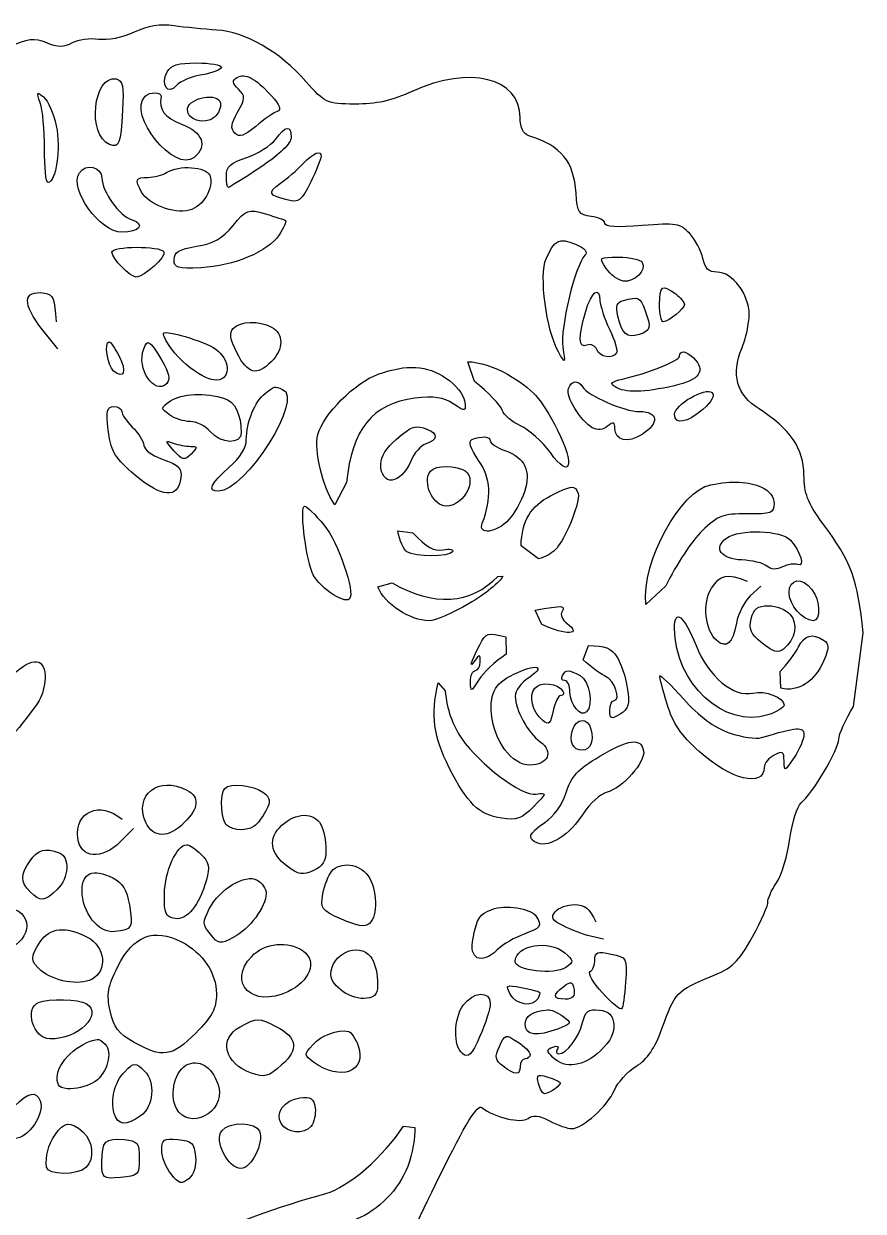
# Model space of a CAD drawing. Header units: millimetres. Extents: x 12 to 319, y 5 to 447.
# Drawn here: x 212.87 to 245.32, y 222.13 to 268.01 of the extents above; entities that cross this region are included whole.
import ezdxf

# ---------------------------------------------------------------- set-up
doc = ezdxf.new("R2010")
doc.units = ezdxf.units.MM
doc.layers.add('Layer 01', color=12, linetype='Continuous', true_color=0xc80000)

msp = doc.modelspace()

# ---------------------------------------------------------------- linework, layer by layer
at = {"layer": 'Layer 01'}
for p, q in [((214.185, 255.45), (213.596, 256.191)), ((230.292, 254.193), (230.033, 254.955)), ((225.35, 250.285), (224.891, 249.42)), ((227.325, 248.422), (227.909, 248.344)), ((232.763, 247.336), (232.09, 247.845)), ((226.557, 246.251), (227.11, 246.411)), ((231.192, 246.662), (231.389, 246.666)), ((237.684, 246.301), (236.907, 245.58)), ((241.352, 246.283), (240.946, 245.905)), ((232.896, 244.8), (232.634, 245.35)), ((231.501, 244.323), (231.512, 243.651)), ((244.942, 241.636), (245.316, 244.477)), ((234.497, 243.437), (234.704, 243.987)), ((242.134, 242.34), (242.109, 242.987)), ((228.882, 242.544), (229.16, 242.239)), ((217.12, 236.921), (216.599, 236.401)), ((235.279, 232.639), (234.774, 232.76)), ((227.547, 225.419), (227.981, 225.362))]:
    msp.add_line(p, q, dxfattribs=at)
for points in [[(218.684, 267.936), (218.144, 268.015), (217.682, 267.94), (217.137, 267.686)], [(217.137, 267.686), (216.68, 267.474), (216.113, 267.36), (215.764, 267.412)], [(220.326, 267.772), (219.846, 267.801), (219.107, 267.875), (218.684, 267.936)], [(223.776, 265.788), (222.767, 266.935), (221.428, 267.705), (220.326, 267.772)], [(213.759, 267.277), (213.28, 267.476), (213.056, 267.447), (212.204, 267.081)], [(214.744, 267.272), (214.417, 267.097), (214.191, 267.098), (213.759, 267.277)], [(215.764, 267.412), (215.436, 267.46), (214.977, 267.397), (214.744, 267.272)], [(218.774, 265.627), (218.444, 265.229), (218.151, 265.659), (218.415, 266.153)], [(218.415, 266.153), (218.556, 266.416), (218.833, 266.5), (219.557, 266.5)], [(219.557, 266.5), (220.082, 266.5), (220.512, 266.424), (220.512, 266.332)], [(220.512, 266.332), (220.512, 266.24), (220.177, 266.111), (219.767, 266.045)], [(232.057, 264.386), (232.057, 265.926), (230.091, 266.411), (227.907, 265.411)], [(216.19, 263.349), (215.308, 263.687), (215.554, 266.054), (216.453, 265.88)], [(216.453, 265.88), (216.702, 265.832), (216.747, 265.604), (216.692, 264.669)], [(219.767, 266.045), (219.358, 265.98), (218.911, 265.791), (218.774, 265.627)], [(221.17, 265.484), (220.933, 265.721), (220.921, 265.819), (221.113, 265.937)], [(221.113, 265.937), (221.418, 266.126), (221.817, 265.916), (222.436, 265.24)], [(225.665, 264.91), (224.578, 264.92), (224.515, 264.949), (223.776, 265.788)], [(213.509, 264.959), (213.357, 265.382), (213.372, 265.409), (213.64, 265.187)], [(219.459, 262.848), (218.7, 262.219), (216.86, 264.516), (217.561, 265.217)], [(217.561, 265.217), (217.736, 265.392), (218.208, 265.38), (218.18, 265.201)], [(219.204, 264.735), (219.29, 265.181), (220.395, 265.366), (220.473, 264.948)], [(221.138, 264.598), (221.442, 265.129), (221.445, 265.209), (221.17, 265.484)], [(222.436, 265.24), (222.774, 264.871), (222.844, 264.689), (222.669, 264.627)], [(227.907, 265.411), (227.086, 265.035), (226.49, 264.902), (225.665, 264.91)], [(213.675, 263.181), (213.678, 263.895), (213.604, 264.695), (213.509, 264.959)], [(213.64, 265.187), (213.807, 265.048), (214.027, 264.544), (214.129, 264.066)], [(218.18, 265.201), (218.097, 264.673), (218.297, 264.405), (218.972, 264.139)], [(220.473, 264.948), (220.505, 264.778), (220.4, 264.53), (220.242, 264.399)], [(216.692, 264.669), (216.614, 263.348), (216.56, 263.207), (216.19, 263.349)], [(220.242, 264.399), (219.859, 264.081), (219.124, 264.319), (219.204, 264.735)], [(221.031, 263.788), (220.855, 263.963), (220.88, 264.149), (221.138, 264.598)], [(222.669, 264.627), (222.533, 264.579), (222.16, 264.319), (221.84, 264.049)], [(232.394, 263.686), (232.169, 263.758), (232.057, 263.991), (232.057, 264.386)], [(214.129, 264.066), (214.312, 263.211), (214.118, 261.882), (213.81, 261.882)], [(218.972, 264.139), (219.794, 263.817), (219.992, 263.291), (219.459, 262.848)], [(221.84, 264.049), (221.392, 263.673), (221.206, 263.612), (221.031, 263.788)], [(222.599, 263.548), (222.99, 264.087), (223.206, 264.116), (223.206, 263.63)], [(221.493, 262.85), (221.927, 262.993), (222.425, 263.308), (222.599, 263.548)], [(223.206, 263.63), (223.206, 263.392), (222.787, 262.981), (222.029, 262.475)], [(234.215, 261.468), (234.129, 262.71), (233.66, 263.281), (232.394, 263.686)], [(213.81, 261.882), (213.732, 261.882), (213.672, 262.466), (213.675, 263.181)], [(223.662, 262.6), (224.084, 263.043), (224.36, 263.154), (224.36, 262.88)], [(215.021, 262.256), (215.255, 262.634), (215.894, 262.487), (215.894, 262.056)], [(218.395, 262.267), (218.861, 262.568), (219.932, 262.498), (220.062, 262.158)], [(220.704, 262.14), (220.704, 262.496), (220.868, 262.644), (221.493, 262.85)], [(222.029, 262.475), (221.382, 262.043), (220.819, 261.689), (220.779, 261.689)], [(222.797, 261.853), (223.048, 262.028), (223.437, 262.364), (223.662, 262.6)], [(224.36, 262.88), (224.36, 262.794), (224.181, 262.353), (223.962, 261.9)], [(216.669, 259.958), (215.81, 259.958), (214.623, 261.612), (215.021, 262.256)], [(215.894, 262.056), (215.894, 261.531), (216.568, 260.591), (217.056, 260.436)], [(217.426, 261.511), (217.16, 262.007), (217.189, 262.074), (217.674, 262.077)], [(217.674, 262.077), (217.912, 262.079), (218.236, 262.164), (218.395, 262.267)], [(220.062, 262.158), (220.243, 261.686), (219.804, 260.943), (219.264, 260.807)], [(220.779, 261.689), (220.738, 261.689), (220.704, 261.892), (220.704, 262.14)], [(223.049, 261.206), (222.319, 261.39), (222.278, 261.493), (222.797, 261.853)], [(223.962, 261.9), (223.604, 261.159), (223.513, 261.09), (223.049, 261.206)], [(219.264, 260.807), (218.669, 260.658), (217.68, 261.036), (217.426, 261.511)], [(234.8, 260.57), (234.326, 260.625), (234.267, 260.716), (234.215, 261.468)], [(220.96, 260.216), (221.48, 260.845), (221.536, 260.865), (222.211, 260.669)], [(222.211, 260.669), (222.599, 260.555), (222.95, 260.438), (222.991, 260.409)], [(217.056, 260.436), (217.586, 260.268), (217.335, 259.958), (216.669, 259.958)], [(219.55, 259.416), (220.206, 259.523), (220.547, 259.717), (220.96, 260.216)], [(222.991, 260.409), (223.032, 260.379), (222.918, 260.13), (222.738, 259.855)], [(235.328, 260.301), (235.328, 260.416), (235.091, 260.537), (234.8, 260.57)], [(236.766, 260.215), (235.789, 260.133), (235.328, 260.16), (235.328, 260.301)], [(238.608, 259.907), (238.237, 260.302), (238.09, 260.327), (236.766, 260.215)], [(222.738, 259.855), (222.311, 259.203), (221.004, 258.655), (219.714, 258.587)], [(233.06, 258.932), (233.388, 259.676), (233.561, 259.762), (234.199, 259.493)], [(239.118, 258.947), (239.059, 259.239), (238.829, 259.67), (238.608, 259.907)], [(216.279, 259.188), (216.279, 259.43), (218.141, 259.444), (218.289, 259.203)], [(218.684, 258.903), (218.684, 259.193), (218.872, 259.304), (219.55, 259.416)], [(234.199, 259.493), (234.569, 259.338), (234.685, 259.199), (234.553, 259.068)], [(217.215, 258.226), (216.985, 258.226), (216.279, 258.952), (216.279, 259.188)], [(218.289, 259.203), (218.4, 259.024), (217.522, 258.226), (217.215, 258.226)], [(219.714, 258.587), (218.806, 258.539), (218.684, 258.576), (218.684, 258.903)], [(233.533, 255.34), (233.064, 256.165), (232.783, 258.301), (233.06, 258.932)], [(234.553, 259.068), (234.191, 258.705), (233.593, 256.227), (233.702, 255.533)], [(235.375, 258.563), (235.094, 258.988), (235.103, 258.996), (235.871, 258.996)], [(235.871, 258.996), (236.3, 258.996), (236.708, 258.905), (236.776, 258.795)], [(236.776, 258.795), (236.964, 258.491), (236.471, 258.007), (236.04, 258.072)], [(239.668, 258.418), (239.339, 258.418), (239.197, 258.554), (239.118, 258.947)], [(236.04, 258.072), (235.832, 258.104), (235.532, 258.325), (235.375, 258.563)], [(240.908, 256.78), (240.908, 257.559), (240.258, 258.418), (239.668, 258.418)], [(234.589, 256.905), (234.819, 257.674), (235.131, 257.903), (235.142, 257.312)], [(237.445, 257.168), (237.445, 257.897), (237.552, 257.966), (238.07, 257.573)], [(213.596, 256.191), (212.8, 257.193), (212.829, 257.729), (213.673, 257.609)], [(213.673, 257.609), (214.005, 257.561), (214.075, 257.389), (214.125, 256.501)], [(236.05, 257.324), (236.646, 257.479), (236.682, 257.464), (236.872, 256.963)], [(238.07, 257.573), (238.255, 257.433), (238.407, 257.25), (238.407, 257.168)], [(235.142, 257.312), (235.146, 257.127), (235.312, 256.63), (235.511, 256.209)], [(235.834, 256.721), (235.741, 257.113), (235.793, 257.256), (236.05, 257.324)], [(236.872, 256.963), (237.138, 256.265), (237.112, 256.152), (236.656, 256.007)], [(237.589, 256.5), (237.51, 256.497), (237.445, 256.797), (237.445, 257.168)], [(238.407, 257.168), (238.407, 256.998), (237.809, 256.51), (237.589, 256.5)], [(220.969, 256.244), (221.239, 256.533), (221.958, 256.557), (222.449, 256.295)], [(234.639, 255.596), (234.302, 255.466), (234.286, 255.894), (234.589, 256.905)], [(236.656, 256.007), (236.182, 255.857), (236, 256.015), (235.834, 256.721)], [(240.622, 255.471), (240.779, 255.848), (240.908, 256.437), (240.908, 256.78)], [(218.363, 255.792), (218.186, 256.115), (218.227, 256.135), (218.81, 256.006)], [(221.117, 255.292), (220.844, 255.83), (220.807, 256.072), (220.969, 256.244)], [(222.449, 256.295), (222.929, 256.038), (222.924, 255.443), (222.436, 254.955)], [(235.511, 256.209), (235.71, 255.788), (235.832, 255.377), (235.782, 255.295)], [(216.344, 254.595), (216.107, 254.793), (215.969, 255.724), (216.177, 255.724)], [(216.177, 255.724), (216.228, 255.724), (216.397, 255.476), (216.555, 255.172)], [(217.508, 255.45), (217.661, 255.848), (217.734, 255.802), (218.194, 255.023)], [(220.528, 254.291), (220.094, 254.023), (218.86, 254.877), (218.363, 255.792)], [(218.81, 256.006), (219.163, 255.929), (219.734, 255.731), (220.078, 255.567)], [(235.017, 255.424), (234.959, 255.576), (234.789, 255.653), (234.639, 255.596)], [(216.555, 255.172), (216.867, 254.567), (216.753, 254.256), (216.344, 254.595)], [(218.4, 254.113), (217.922, 253.635), (217.217, 254.691), (217.508, 255.45)], [(220.078, 255.567), (220.694, 255.273), (220.949, 254.551), (220.528, 254.291)], [(222.436, 254.955), (221.873, 254.392), (221.527, 254.48), (221.117, 255.292)], [(233.702, 255.533), (233.805, 254.868), (233.803, 254.865), (233.533, 255.34)], [(235.782, 255.295), (235.628, 255.047), (235.13, 255.13), (235.017, 255.424)], [(236.012, 254.286), (236.989, 254.506), (238.214, 255), (238.214, 255.173)], [(238.214, 255.173), (238.214, 255.411), (238.483, 255.379), (238.753, 255.109)], [(241.288, 253.13), (240.425, 253.675), (240.201, 254.463), (240.622, 255.471)], [(218.194, 255.023), (218.491, 254.52), (218.549, 254.262), (218.4, 254.113)], [(226.573, 254.473), (227.685, 254.867), (228.447, 254.823), (229.19, 254.323)], [(230.033, 254.955), (230.438, 254.955), (231.088, 254.75), (231.561, 254.472)], [(238.753, 255.109), (239.251, 254.611), (239.007, 254.256), (238.007, 254.026)], [(224.241, 252.144), (224.435, 252.914), (225.679, 254.157), (226.573, 254.473)], [(229.19, 254.323), (229.55, 254.081), (229.873, 253.685), (229.908, 253.442)], [(231.561, 254.472), (232.578, 253.876), (232.838, 253.587), (233.499, 252.309)], [(233.922, 253.924), (234.041, 254.233), (234.295, 254.264), (234.464, 253.99)], [(235.723, 253.982), (235.508, 254.119), (235.573, 254.188), (236.012, 254.286)], [(218.545, 253.441), (218.955, 253.728), (219.912, 253.772), (220.635, 253.537)], [(222.873, 253.887), (223.723, 253.561), (221.446, 249.952), (220.39, 249.952)], [(222.203, 253.73), (222.598, 254.03), (222.536, 254.016), (222.873, 253.887)], [(231.366, 253.086), (231.306, 253.276), (230.823, 253.774), (230.292, 254.193)], [(234.844, 252.405), (234.389, 252.659), (233.806, 253.621), (233.922, 253.924)], [(234.464, 253.99), (234.683, 253.635), (236.072, 253.031), (236.667, 253.031)], [(238.007, 254.026), (236.842, 253.757), (236.102, 253.743), (235.723, 253.982)], [(238.022, 252.917), (238.022, 253.291), (239.219, 253.991), (239.465, 253.761)], [(239.465, 253.761), (239.59, 253.644), (239.469, 253.418), (239.118, 253.113)], [(218.5, 252.904), (218.16, 253.153), (218.162, 253.173), (218.545, 253.441)], [(220.635, 253.537), (221.033, 253.407), (221.273, 252.914), (221.279, 252.213)], [(221.474, 251.943), (221.474, 252.611), (221.808, 253.43), (222.203, 253.73)], [(227.984, 253.544), (226.359, 253.351), (225.533, 252.33), (225.35, 250.285)], [(229.469, 253.331), (229.085, 253.582), (228.733, 253.632), (227.984, 253.544)], [(229.908, 253.442), (229.97, 253.01), (229.961, 253.008), (229.469, 253.331)], [(216.139, 252.309), (216.054, 253.068), (216.089, 253.223), (216.35, 253.223)], [(216.35, 253.223), (216.522, 253.223), (216.663, 253.136), (216.663, 253.031)], [(216.663, 253.031), (216.663, 252.925), (216.846, 252.656), (217.068, 252.433)], [(219.3, 252.646), (219.054, 252.646), (218.695, 252.762), (218.5, 252.904)], [(232.07, 252.478), (231.743, 252.623), (231.426, 252.897), (231.366, 253.086)], [(236.667, 253.031), (237.395, 253.031), (237.448, 252.59), (236.773, 252.148)], [(239.118, 253.113), (238.516, 252.593), (238.022, 252.504), (238.022, 252.917)], [(243.025, 250.58), (243.025, 251.586), (242.49, 252.371), (241.288, 253.13)], [(217.068, 252.433), (217.291, 252.211), (217.493, 251.891), (217.518, 251.723)], [(220.075, 252.261), (219.894, 252.473), (219.545, 252.646), (219.3, 252.646)], [(227.261, 251.955), (227.891, 252.485), (228.003, 252.52), (228.481, 252.337)], [(233.224, 251.444), (232.916, 251.868), (232.397, 252.334), (232.07, 252.478)], [(235.434, 252.462), (235.255, 252.313), (235.045, 252.292), (234.844, 252.405)], [(235.713, 252.375), (235.713, 252.631), (235.658, 252.648), (235.434, 252.462)], [(236.773, 252.148), (236.228, 251.791), (235.713, 251.902), (235.713, 252.375)], [(217.029, 250.696), (216.37, 251.282), (216.225, 251.543), (216.139, 252.309)], [(218.671, 251.518), (218.323, 251.914), (218.322, 251.933), (218.651, 251.813)], [(221.279, 252.213), (221.283, 251.743), (220.492, 251.775), (220.075, 252.261)], [(220.8, 250.862), (221.234, 251.246), (221.474, 251.631), (221.474, 251.943)], [(224.891, 249.42), (224.411, 250.155), (224.085, 251.521), (224.241, 252.144)], [(226.669, 251.004), (226.669, 251.274), (226.909, 251.659), (227.261, 251.955)], [(228.481, 252.337), (228.893, 252.179), (228.865, 251.927), (228.422, 251.786)], [(230.451, 251.143), (230.125, 251.621), (230.042, 251.883), (230.194, 251.946)], [(230.194, 251.946), (230.576, 252.101), (230.902, 252.078), (230.902, 251.895)], [(233.499, 252.309), (234.197, 250.961), (234.006, 250.363), (233.224, 251.444)], [(217.518, 251.723), (217.542, 251.556), (217.83, 251.326), (218.158, 251.214)], [(218.651, 251.813), (218.845, 251.742), (219.145, 251.684), (219.318, 251.684)], [(219.338, 251.389), (219.073, 251.125), (219.005, 251.138), (218.671, 251.518)], [(219.318, 251.684), (219.6, 251.684), (219.602, 251.654), (219.338, 251.389)], [(228.422, 251.786), (228.221, 251.723), (227.954, 251.42), (227.827, 251.114)], [(230.902, 251.895), (230.902, 251.799), (231.156, 251.633), (231.465, 251.525)], [(231.465, 251.525), (232.244, 251.254), (232.49, 250.731), (232.219, 249.923)], [(218.158, 251.214), (218.946, 250.944), (219.04, 250.825), (218.902, 250.276)], [(227.827, 251.114), (227.446, 250.194), (226.669, 250.12), (226.669, 251.004)], [(228.523, 250.624), (228.637, 250.92), (229.283, 251.006), (229.828, 250.797)], [(230.594, 248.718), (230.97, 249.7), (230.927, 250.444), (230.451, 251.143)], [(218.902, 250.276), (218.742, 249.635), (218.049, 249.791), (217.029, 250.696)], [(220.39, 249.952), (219.961, 249.952), (220.086, 250.229), (220.8, 250.862)], [(229.193, 249.375), (228.736, 249.375), (228.333, 250.127), (228.523, 250.624)], [(229.828, 250.797), (230.471, 250.55), (229.946, 249.375), (229.193, 249.375)], [(243.746, 248.718), (243.16, 249.514), (243.025, 249.864), (243.025, 250.58)], [(233.235, 249.77), (234.066, 250.195), (234.163, 250.204), (234.293, 249.863)], [(236.907, 245.58), (236.761, 247.25), (238.243, 249.974), (239.422, 250.202)], [(239.422, 250.202), (240.256, 250.363), (240.896, 250.334), (241.38, 250.113)], [(241.38, 250.113), (241.683, 249.975), (241.87, 249.733), (241.87, 249.478)], [(232.219, 249.923), (232.101, 249.568), (231.827, 249.084), (231.612, 248.845)], [(232.09, 247.845), (232.128, 248.818), (232.459, 249.373), (233.235, 249.77)], [(234.293, 249.863), (234.353, 249.709), (234.19, 249.124), (233.932, 248.565)], [(224.018, 246.816), (223.746, 247.531), (223.537, 249.376), (223.728, 249.371)], [(223.728, 249.371), (223.811, 249.369), (224.147, 249.045), (224.474, 248.65)], [(241.87, 249.478), (241.87, 249.106), (241.768, 249.067), (240.823, 249.076)], [(231.612, 248.845), (231.151, 248.336), (230.412, 248.244), (230.594, 248.718)], [(240.823, 249.076), (239.882, 249.085), (239.706, 249.018), (239.086, 248.418)], [(245.316, 244.477), (245.104, 246.545), (244.859, 247.206), (243.746, 248.718)], [(224.474, 248.65), (225.023, 247.988), (225.697, 246.029), (225.458, 245.79)], [(227.682, 247.607), (227.552, 247.69), (227.391, 248.057), (227.325, 248.422)], [(227.909, 248.344), (228.444, 247.779), (228.723, 247.623), (229.078, 247.691)], [(233.932, 248.565), (233.542, 247.717), (233.346, 247.511), (232.763, 247.336)], [(239.086, 248.418), (238.707, 248.05), (238.075, 247.098), (237.684, 246.301)], [(240.033, 248.141), (240.53, 248.504), (242.166, 248.449), (242.501, 248.057)], [(240.624, 247.295), (239.809, 247.326), (239.507, 247.757), (240.033, 248.141)], [(242.501, 248.057), (242.905, 247.587), (243.077, 247.015), (242.784, 247.12)], [(229.442, 247.615), (229.315, 247.409), (228.003, 247.404), (227.682, 247.607)], [(229.078, 247.691), (229.334, 247.74), (229.498, 247.706), (229.442, 247.615)], [(241.592, 247.057), (241.452, 247.173), (241.016, 247.28), (240.624, 247.295)], [(242.195, 247.026), (241.967, 246.909), (241.757, 246.92), (241.592, 247.057)], [(242.784, 247.12), (242.652, 247.167), (242.387, 247.125), (242.195, 247.026)], [(225.458, 245.79), (225.242, 245.574), (224.21, 246.308), (224.018, 246.816)], [(227.11, 246.411), (228.7, 245.489), (230.165, 245.579), (231.192, 246.662)], [(231.389, 246.666), (231.287, 246.445), (230.698, 245.969), (230.08, 245.607)], [(239.448, 246.201), (239.794, 246.729), (240.045, 246.78), (240.829, 246.482)], [(242.448, 246.037), (242.448, 246.58), (242.959, 246.646), (243.334, 246.152)], [(228.535, 244.949), (227.797, 244.95), (226.827, 245.588), (226.557, 246.251)], [(239.654, 244.182), (239.201, 244.558), (239.089, 245.653), (239.448, 246.201)], [(243.377, 244.949), (242.979, 244.949), (242.448, 245.572), (242.448, 246.037)], [(243.334, 246.152), (243.652, 245.733), (243.68, 244.949), (243.377, 244.949)], [(230.08, 245.607), (229.463, 245.245), (228.767, 244.949), (228.535, 244.949)], [(232.634, 245.35), (233.697, 245.548), (233.822, 245.543), (233.674, 245.305)], [(240.946, 245.905), (240.724, 245.698), (240.484, 245.223), (240.414, 244.851)], [(240.982, 245.025), (241.081, 245.417), (241.226, 245.526), (241.652, 245.526)], [(241.652, 245.526), (241.951, 245.526), (242.329, 245.375), (242.493, 245.19)], [(233.674, 245.305), (233.599, 245.183), (233.686, 244.975), (233.867, 244.842)], [(238.022, 244.651), (238.022, 245.446), (238.388, 245.155), (238.854, 243.989)], [(241.411, 244.08), (240.964, 244.438), (240.881, 244.621), (240.982, 245.025)], [(242.493, 245.19), (242.812, 244.827), (242.696, 244.24), (242.229, 243.853)], [(233.867, 244.842), (234.474, 244.398), (233.841, 244.37), (232.896, 244.8)], [(241.63, 241.312), (239.95, 240.764), (238.022, 242.548), (238.022, 244.651)], [(240.414, 244.851), (240.266, 244.063), (240.039, 243.863), (239.654, 244.182)], [(230.495, 244.01), (230.733, 244.482), (230.796, 244.502), (231.501, 244.323)], [(242.816, 243.939), (243.052, 244.399), (243.335, 244.474), (243.777, 244.194)], [(243.777, 244.194), (244.005, 244.05), (244.008, 243.926), (243.796, 243.413)], [(230.308, 243.41), (230.067, 243.069), (230.141, 243.307), (230.495, 244.01)], [(230.515, 243.362), (230.512, 243.652), (230.484, 243.659), (230.308, 243.41)], [(231.512, 243.651), (231.104, 243.387), (230.63, 242.943), (230.457, 242.665)], [(234.704, 243.987), (235.329, 243.987), (235.576, 243.889), (235.795, 243.554)], [(238.854, 243.989), (239.335, 242.786), (240.314, 241.968), (241.052, 242.154)], [(242.229, 243.853), (242.028, 243.687), (241.837, 243.74), (241.411, 244.08)], [(242.109, 242.987), (242.375, 243.272), (242.693, 243.701), (242.816, 243.939)], [(212.308, 242.704), (213.082, 243.538), (213.672, 243.591), (213.696, 242.829)], [(230.325, 243.025), (230.431, 243.025), (230.516, 243.176), (230.515, 243.362)], [(231.961, 242.95), (232.755, 243.296), (233.029, 243.167), (232.39, 242.747)], [(235.379, 242.78), (235.225, 242.839), (234.828, 243.135), (234.497, 243.437)], [(235.795, 243.554), (235.951, 243.316), (236.132, 242.775), (236.198, 242.351)], [(243.796, 243.413), (243.464, 242.611), (242.79, 242.176), (242.134, 242.34)], [(213.696, 242.829), (213.704, 242.566), (213.627, 242.178), (213.525, 241.967)], [(230.138, 242.592), (230.135, 242.83), (230.219, 243.025), (230.325, 243.025)], [(230.95, 241.342), (230.871, 242.194), (231.115, 242.582), (231.961, 242.95)], [(232.39, 242.747), (232.101, 242.558), (231.865, 242.236), (231.865, 242.031)], [(233.777, 242.64), (233.665, 242.64), (233.627, 242.727), (233.693, 242.832)], [(233.693, 242.832), (233.841, 243.073), (233.917, 243.073), (234.379, 242.826)], [(234.379, 242.826), (234.741, 242.632), (234.904, 241.703), (234.624, 241.423)], [(235.695, 241.87), (235.967, 241.87), (235.693, 242.66), (235.379, 242.78)], [(237.736, 241.728), (237.576, 242.268), (237.448, 242.759), (237.453, 242.819)], [(237.453, 242.819), (237.458, 242.879), (237.869, 242.477), (238.367, 241.924)], [(229.316, 239.27), (228.704, 240.481), (228.6, 241.271), (228.882, 242.544)], [(230.457, 242.665), (230.152, 242.174), (230.143, 242.172), (230.138, 242.592)], [(232.93, 241.094), (232.525, 241.431), (232.376, 242.04), (232.625, 242.341)], [(232.625, 242.341), (232.845, 242.605), (233.518, 242.538), (233.707, 242.232)], [(233.981, 242.182), (233.981, 242.434), (233.889, 242.64), (233.777, 242.64)], [(236.198, 242.351), (236.299, 241.705), (236.254, 241.543), (235.919, 241.34)], [(241.052, 242.154), (241.513, 242.269), (242.255, 241.981), (242.255, 241.686)], [(213.525, 241.967), (213.295, 241.488), (211.96, 239.902), (210.748, 238.667)], [(229.16, 242.239), (229.233, 241.507), (229.435, 240.921), (229.793, 240.404)], [(231.865, 242.031), (231.865, 241.511), (232.365, 240.599), (232.83, 240.273)], [(233.632, 242.063), (233.533, 242.063), (233.398, 241.792), (233.332, 241.462)], [(233.707, 242.232), (233.764, 242.139), (233.731, 242.063), (233.632, 242.063)], [(234.624, 241.423), (234.405, 241.204), (233.981, 241.705), (233.981, 242.182)], [(235.52, 241.484), (235.52, 241.696), (235.599, 241.87), (235.695, 241.87)], [(238.367, 241.924), (238.973, 241.251), (239.559, 240.819), (240.139, 240.616)], [(233.332, 241.462), (233.232, 240.961), (233.165, 240.9), (232.93, 241.094)], [(235.919, 241.34), (235.568, 241.126), (235.52, 241.143), (235.52, 241.484)], [(238.979, 239.891), (238.26, 240.538), (237.957, 240.985), (237.736, 241.728)], [(242.255, 241.686), (242.255, 241.592), (241.974, 241.424), (241.63, 241.312)], [(244.372, 240.366), (244.372, 240.555), (244.628, 241.127), (244.942, 241.636)], [(232.434, 239.369), (231.742, 239.369), (231.048, 240.292), (230.95, 241.342)], [(234.078, 240.718), (234.228, 241.191), (234.675, 241.22), (234.793, 240.764)], [(234.458, 239.946), (234.092, 239.946), (233.935, 240.266), (234.078, 240.718)], [(234.793, 240.764), (234.914, 240.299), (234.769, 239.946), (234.458, 239.946)], [(235.135, 239.71), (236.249, 240.374), (236.728, 240.434), (236.826, 239.921)], [(240.139, 240.616), (240.615, 240.449), (241.178, 240.366), (241.389, 240.431)], [(241.389, 240.431), (242.751, 240.85), (243.025, 240.87), (243.024, 240.551)], [(243.024, 240.551), (243.023, 240.377), (242.85, 239.975), (242.64, 239.657)], [(229.793, 240.404), (230.512, 239.368), (232.111, 238.17), (232.673, 238.249)], [(232.83, 240.273), (233.366, 239.898), (233.134, 239.369), (232.434, 239.369)], [(242.913, 237.905), (243.337, 238.238), (244.372, 239.983), (244.372, 240.366)], [(233.833, 238.309), (234.031, 238.931), (234.28, 239.2), (235.135, 239.71)], [(236.826, 239.921), (236.908, 239.496), (236.011, 238.475), (235.425, 238.328)], [(241.485, 239.277), (241.485, 238.486), (240.188, 238.804), (238.979, 239.891)], [(241.87, 239.754), (241.659, 239.64), (241.485, 239.426), (241.485, 239.277)], [(242.256, 239.52), (242.255, 239.9), (242.203, 239.932), (241.87, 239.754)], [(242.64, 239.657), (242.282, 239.116), (242.258, 239.108), (242.256, 239.52)], [(231.345, 237.317), (230.449, 237.463), (230.021, 237.875), (229.316, 239.27)], [(217.591, 237.156), (217.111, 238.209), (218.094, 238.98), (219.178, 238.4)], [(220.64, 238.471), (220.86, 238.69), (221.746, 238.6), (222.114, 238.32)], [(219.178, 238.4), (219.679, 238.132), (219.646, 237.716), (219.077, 237.147)], [(220.629, 237.172), (220.473, 237.576), (220.48, 238.311), (220.64, 238.471)], [(222.114, 238.32), (222.414, 238.093), (222.431, 237.987), (222.23, 237.605)], [(232.673, 238.249), (233.103, 238.309), (233.101, 238.296), (232.572, 237.759)], [(233.016, 237.155), (233.363, 237.388), (233.686, 237.843), (233.833, 238.309)], [(235.425, 238.328), (235.159, 238.261), (234.74, 237.885), (234.49, 237.488)], [(214.966, 236.542), (214.846, 237.584), (215.796, 237.993), (216.678, 237.279)], [(232.572, 237.759), (232.113, 237.292), (231.922, 237.224), (231.345, 237.317)], [(242.483, 236.529), (242.571, 237.169), (242.764, 237.788), (242.913, 237.905)], [(222.23, 237.605), (222.1, 237.358), (221.898, 237.092), (221.782, 237.015)], [(222.846, 237.042), (223.387, 237.546), (224.092, 237.561), (224.353, 237.072)], [(234.49, 237.488), (233.983, 236.686), (233.202, 236.179), (232.743, 236.355)], [(219.077, 237.147), (218.465, 236.535), (217.872, 236.539), (217.591, 237.156)], [(221.782, 237.015), (221.411, 236.767), (220.749, 236.857), (220.629, 237.172)], [(223.056, 235.458), (222.378, 235.963), (222.302, 236.535), (222.846, 237.042)], [(224.353, 237.072), (224.463, 236.868), (224.553, 236.433), (224.553, 236.106)], [(232.743, 236.355), (232.303, 236.524), (232.371, 236.723), (233.016, 237.155)], [(216.599, 236.401), (215.891, 235.693), (215.055, 235.765), (214.966, 236.542)], [(241.959, 234.818), (242.16, 235.119), (242.396, 235.889), (242.483, 236.529)], [(213.115, 235.67), (213.421, 236.108), (213.706, 236.187), (214.242, 235.981)], [(214.242, 235.981), (214.668, 235.818), (214.622, 235.019), (214.162, 234.558)], [(218.31, 234.391), (218.32, 235.26), (218.786, 236.29), (219.169, 236.29)], [(219.169, 236.29), (219.273, 236.29), (219.526, 236.122), (219.732, 235.916)], [(219.732, 235.916), (220.038, 235.61), (220.074, 235.43), (219.931, 234.93)], [(224.553, 236.106), (224.553, 235.658), (224.434, 235.458), (224.066, 235.291)], [(213.117, 234.476), (212.737, 234.856), (212.736, 235.13), (213.115, 235.67)], [(224.066, 235.291), (223.658, 235.105), (223.495, 235.132), (223.056, 235.458)], [(224.77, 235.262), (225.099, 235.659), (225.843, 235.569), (226.177, 235.093)], [(215.124, 234.526), (215.124, 235.214), (215.543, 235.385), (216.309, 235.01)], [(216.309, 235.01), (216.692, 234.822), (216.854, 234.562), (216.954, 233.972)], [(219.931, 234.93), (219.645, 233.932), (219.19, 233.373), (218.72, 233.44)], [(220.044, 233.814), (220.442, 234.584), (221.425, 235.175), (221.892, 234.926)], [(224.434, 234.397), (224.5, 234.73), (224.652, 235.119), (224.77, 235.262)], [(226.177, 235.093), (226.54, 234.576), (226.57, 233.528), (226.231, 233.247)], [(214.162, 234.558), (213.698, 234.094), (213.514, 234.08), (213.117, 234.476)], [(216.387, 232.934), (215.763, 232.865), (215.124, 233.671), (215.124, 234.526)], [(221.892, 234.926), (222.085, 234.822), (222.243, 234.589), (222.242, 234.407)], [(241.632, 234.077), (241.611, 234.183), (241.758, 234.516), (241.959, 234.818)], [(218.72, 233.44), (218.354, 233.492), (218.3, 233.617), (218.31, 234.391)], [(222.242, 234.407), (222.24, 233.9), (221.586, 233.022), (220.972, 232.703)], [(225.149, 233.417), (224.363, 233.769), (224.32, 233.828), (224.434, 234.397)], [(241.032, 232.736), (241.383, 233.368), (241.653, 233.972), (241.632, 234.077)], [(212.514, 233.793), (213.4, 233.456), (212.951, 232.249), (211.939, 232.249)], [(216.954, 233.972), (217.106, 233.071), (217.072, 233.009), (216.387, 232.934)], [(220.085, 232.831), (219.779, 233.209), (219.775, 233.294), (220.044, 233.814)], [(230.236, 232.682), (230.41, 233.491), (230.475, 233.59), (230.97, 233.792)], [(230.97, 233.792), (231.459, 233.992), (232.478, 233.832), (232.679, 233.524)], [(233.727, 233.154), (233.286, 233.377), (233.227, 233.48), (233.414, 233.704)], [(233.414, 233.704), (233.54, 233.857), (233.875, 233.981), (234.157, 233.981)], [(234.157, 233.981), (234.557, 233.981), (234.738, 233.833), (234.975, 233.31)], [(213.511, 232.545), (213.871, 233.095), (214.492, 233.157), (215.326, 232.725)], [(226.231, 233.247), (226.053, 233.099), (225.752, 233.147), (225.149, 233.417)], [(232.679, 233.524), (232.917, 233.161), (232.851, 233.065), (232.21, 232.842)], [(234.774, 232.76), (234.497, 232.826), (234.026, 233.004), (233.727, 233.154)], [(215.326, 232.725), (216.03, 232.361), (216.128, 231.426), (215.498, 231.089)], [(216.508, 231.592), (217.099, 232.778), (217.906, 233.089), (218.965, 232.542)], [(220.972, 232.703), (220.457, 232.436), (220.397, 232.445), (220.085, 232.831)], [(231.161, 232.221), (230.537, 231.635), (230.062, 231.871), (230.236, 232.682)], [(232.21, 232.842), (231.87, 232.723), (231.398, 232.444), (231.161, 232.221)], [(231.865, 231.784), (231.865, 232.415), (233.166, 232.642), (233.778, 232.117)], [(239.401, 231.187), (240.269, 231.536), (240.475, 231.732), (241.032, 232.736)], [(213.537, 231.435), (213.121, 231.801), (213.118, 231.945), (213.511, 232.545)], [(218.965, 232.542), (219.797, 232.112), (220.319, 231.335), (220.319, 230.53)], [(221.684, 231.98), (222.175, 232.502), (223.112, 232.597), (223.678, 232.183)], [(223.678, 232.183), (224.226, 231.782), (223.934, 231.018), (223.078, 230.612)], [(224.745, 231.278), (224.745, 232.078), (225.796, 232.549), (226.28, 231.966)], [(234.943, 231.852), (234.943, 232.144), (235.044, 232.179), (235.569, 232.069)], [(223.078, 230.612), (221.712, 229.964), (220.712, 230.945), (221.684, 231.98)], [(226.28, 231.966), (226.409, 231.81), (226.528, 231.399), (226.544, 231.052)], [(233.816, 231.554), (233.379, 231.248), (231.865, 231.427), (231.865, 231.784)], [(233.778, 232.117), (234.138, 231.809), (234.14, 231.781), (233.816, 231.554)], [(234.764, 231.391), (234.862, 231.452), (234.943, 231.66), (234.943, 231.852)], [(235.569, 232.069), (236.183, 231.939), (236.193, 231.921), (236.131, 230.988)], [(215.498, 231.089), (215.026, 230.837), (214.012, 231.016), (213.537, 231.435)], [(216.209, 229.872), (216.07, 230.53), (216.119, 230.811), (216.508, 231.592)], [(226.129, 230.358), (225.55, 230.276), (224.745, 230.811), (224.745, 231.278)], [(235.236, 230.569), (234.877, 230.96), (234.665, 231.33), (234.764, 231.391)], [(226.544, 231.052), (226.568, 230.529), (226.497, 230.411), (226.129, 230.358)], [(231.674, 230.514), (231.486, 230.866), (231.518, 230.886), (232.1, 230.775)], [(233.802, 230.325), (233.315, 230.325), (233.295, 230.491), (233.741, 230.82)], [(233.741, 230.82), (234.029, 231.033), (234.086, 231.016), (234.139, 230.697)], [(236.131, 230.988), (236.097, 230.466), (236.028, 229.999), (235.978, 229.949)], [(237.546, 229.218), (238.019, 230.551), (238.142, 230.681), (239.401, 231.187)], [(213.44, 230.198), (213.839, 230.358), (215.01, 230.331), (215.289, 230.154)], [(220.319, 230.53), (220.319, 229.96), (220.166, 229.668), (219.52, 229.016)], [(229.855, 230.09), (230.226, 230.62), (230.902, 230.664), (230.902, 230.157)], [(232.738, 230.338), (232.53, 230), (231.893, 230.106), (231.674, 230.514)], [(232.1, 230.775), (232.447, 230.709), (232.761, 230.63), (232.798, 230.599)], [(232.798, 230.599), (232.835, 230.568), (232.808, 230.451), (232.738, 230.338)], [(234.139, 230.697), (234.183, 230.429), (234.089, 230.325), (233.802, 230.325)], [(235.978, 229.949), (235.928, 229.899), (235.594, 230.178), (235.236, 230.569)], [(213.881, 228.786), (213.252, 228.786), (212.882, 229.972), (213.44, 230.198)], [(215.289, 230.154), (215.959, 229.729), (214.988, 228.786), (213.881, 228.786)], [(229.83, 228.22), (229.466, 228.522), (229.48, 229.555), (229.855, 230.09)], [(230.902, 230.157), (230.902, 229.959), (230.723, 229.391), (230.503, 228.895)], [(232.249, 229.349), (232.249, 229.68), (232.512, 229.851), (233.127, 229.918)], [(233.127, 229.918), (233.239, 229.93), (233.498, 229.817), (233.704, 229.666)], [(234.471, 229.422), (234.581, 229.865), (234.696, 229.951), (235.111, 229.903)], [(235.111, 229.903), (235.489, 229.859), (235.631, 229.721), (235.673, 229.359)], [(217.145, 228.651), (216.518, 229.005), (216.344, 229.233), (216.209, 229.872)], [(221.233, 229.253), (221.9, 229.615), (221.954, 229.615), (222.615, 229.274)], [(233.704, 229.666), (234.064, 229.402), (234.058, 229.385), (233.536, 229.185)], [(233.555, 228.209), (233.845, 228.209), (234.328, 228.849), (234.471, 229.422)], [(219.52, 229.016), (218.609, 228.096), (218.228, 228.037), (217.145, 228.651)], [(221.668, 227.467), (220.625, 227.831), (220.39, 228.795), (221.233, 229.253)], [(222.615, 229.274), (223.453, 228.84), (223.52, 228.393), (222.839, 227.784)], [(224.046, 228.565), (224.38, 228.934), (224.986, 229.161), (225.419, 229.079)], [(225.419, 229.079), (225.524, 229.059), (225.693, 228.811), (225.793, 228.527)], [(231.253, 228.499), (231.469, 228.973), (231.493, 228.978), (231.959, 228.673)], [(233.536, 229.185), (232.702, 228.867), (232.249, 228.925), (232.249, 229.349)], [(235.673, 229.359), (235.712, 229.025), (235.552, 228.704), (235.157, 228.325)], [(236.542, 227.731), (236.986, 228.012), (237.264, 228.424), (237.546, 229.218)], [(214.162, 227.309), (214.162, 227.876), (215.002, 228.669), (215.711, 228.771)], [(216.019, 228.584), (216.317, 228.286), (216.099, 227.47), (215.635, 227.145)], [(215.711, 228.771), (215.769, 228.779), (215.908, 228.695), (216.019, 228.584)], [(224.074, 227.894), (223.702, 228.166), (223.702, 228.184), (224.046, 228.565)], [(225.793, 228.527), (226.151, 227.516), (225.113, 227.134), (224.074, 227.894)], [(230.503, 228.895), (230.175, 228.153), (230.056, 228.033), (229.83, 228.22)], [(231.959, 228.673), (232.225, 228.499), (232.442, 228.28), (232.442, 228.186)], [(233.323, 228.476), (233.49, 228.541), (233.566, 228.507), (233.499, 228.399)], [(231.399, 227.73), (231.085, 227.968), (231.064, 228.083), (231.253, 228.499)], [(232.442, 228.186), (232.442, 228.093), (232.355, 228.016), (232.249, 228.016)], [(233.323, 228.07), (233.059, 228.333), (233.059, 228.375), (233.323, 228.476)], [(235.157, 228.325), (234.524, 227.719), (233.778, 227.615), (233.323, 228.07)], [(233.499, 228.399), (233.434, 228.294), (233.459, 228.209), (233.555, 228.209)], [(216.774, 227.522), (217.144, 227.892), (217.198, 227.894), (217.543, 227.549)], [(218.774, 226.103), (218.474, 226.663), (218.731, 227.625), (219.231, 227.815)], [(219.231, 227.815), (219.734, 228.007), (220.229, 227.631), (220.408, 226.921)], [(222.839, 227.784), (222.322, 227.322), (222.188, 227.286), (221.668, 227.467)], [(232.057, 227.728), (232.057, 227.369), (231.876, 227.37), (231.399, 227.73)], [(232.249, 228.016), (232.144, 228.016), (232.057, 227.886), (232.057, 227.728)], [(235.699, 226.81), (235.824, 227.103), (236.204, 227.518), (236.542, 227.731)], [(214.696, 226.862), (214.265, 226.862), (214.162, 226.948), (214.162, 227.309)], [(215.635, 227.145), (215.413, 226.989), (214.99, 226.862), (214.696, 226.862)], [(216.37, 225.913), (216.209, 226.423), (216.387, 227.135), (216.774, 227.522)], [(217.543, 227.549), (217.972, 227.12), (217.887, 226.162), (217.39, 225.814)], [(232.769, 227.062), (232.683, 227.392), (232.733, 227.434), (233.083, 227.327)], [(233.083, 227.327), (233.312, 227.256), (233.541, 227.161), (233.591, 227.116)], [(212.518, 226.197), (213.053, 226.732), (213.357, 226.793), (213.509, 226.398)], [(220.408, 226.921), (220.655, 225.936), (219.242, 225.229), (218.774, 226.103)], [(232.993, 226.672), (232.926, 226.671), (232.825, 226.846), (232.769, 227.062)], [(233.591, 227.116), (233.684, 227.03), (233.209, 226.677), (232.993, 226.672)], [(234.053, 225.322), (234.47, 225.322), (235.436, 226.196), (235.699, 226.81)], [(213.509, 226.398), (213.698, 225.905), (213.044, 224.937), (212.522, 224.937)], [(222.818, 225.519), (222.569, 225.922), (222.949, 226.444), (223.542, 226.512)], [(223.542, 226.512), (223.971, 226.561), (224.083, 226.489), (224.134, 226.128)], [(228.932, 223.463), (229.962, 225.55), (230.404, 226.269), (230.574, 226.137)], [(217.39, 225.814), (216.812, 225.409), (216.521, 225.438), (216.37, 225.913)], [(224.134, 226.128), (224.168, 225.884), (224.094, 225.561), (223.969, 225.411)], [(230.574, 226.137), (231.067, 225.752), (232.107, 225.509), (232.36, 225.719)], [(232.36, 225.719), (232.537, 225.866), (232.77, 225.839), (233.188, 225.623)], [(214.085, 225.082), (214.416, 225.597), (214.683, 225.626), (215.157, 225.196)], [(220.523, 225.24), (220.828, 225.607), (221.84, 225.595), (221.983, 225.223)], [(223.969, 225.411), (223.7, 225.087), (223.048, 225.147), (222.818, 225.519)], [(224.541, 222.814), (225.419, 223.057), (226.788, 224.244), (227.547, 225.419)], [(227.981, 225.362), (228.014, 225.014), (227.893, 224.34), (227.711, 223.864)], [(233.188, 225.623), (233.508, 225.458), (233.897, 225.322), (234.053, 225.322)], [(213.754, 223.831), (213.711, 224.285), (213.808, 224.649), (214.085, 225.082)], [(215.157, 225.196), (215.559, 224.832), (215.618, 224.161), (215.278, 223.821)], [(215.894, 224.028), (215.894, 224.843), (216.02, 224.97), (216.753, 224.898)], [(216.753, 224.898), (217.281, 224.847), (217.337, 224.777), (217.337, 224.168)], [(218.203, 224.49), (218.203, 224.906), (218.276, 224.955), (218.828, 224.902)], [(218.828, 224.902), (219.37, 224.849), (219.461, 224.762), (219.511, 224.248)], [(221.263, 223.783), (220.764, 223.783), (220.214, 224.867), (220.523, 225.24)], [(221.983, 225.223), (222.159, 224.764), (221.668, 223.783), (221.263, 223.783)], [(218.566, 223.57), (218.366, 223.816), (218.203, 224.23), (218.203, 224.49)], [(216.615, 223.435), (215.912, 223.376), (215.894, 223.391), (215.894, 224.028)], [(217.337, 224.168), (217.337, 223.528), (217.3, 223.491), (216.615, 223.435)], [(219.511, 224.248), (219.548, 223.872), (219.452, 223.556), (219.249, 223.388)], [(215.278, 223.821), (214.971, 223.514), (213.784, 223.522), (213.754, 223.831)], [(219.249, 223.388), (218.97, 223.156), (218.882, 223.18), (218.566, 223.57)], [(227.711, 223.864), (227.37, 222.969), (226.572, 222.152), (225.718, 221.824)], [(227.022, 219.454), (227.297, 220.089), (228.156, 221.893), (228.932, 223.463)], [(219.711, 221.073), (220.758, 221.602), (222.744, 222.317), (224.541, 222.814)]]:
    msp.add_open_spline(points, degree=3, dxfattribs=at)

doc.saveas('drawing.dxf')
